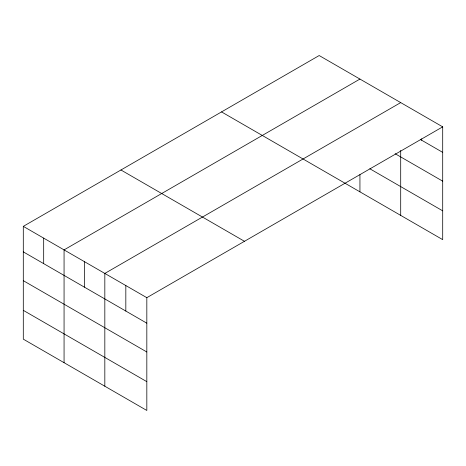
<?xml version="1.0" encoding="UTF-8"?>
<svg xmlns="http://www.w3.org/2000/svg" width="466" height="466" viewBox="0 0 466 466"><rect width="100%" height="100%" fill="white"/><g stroke="black" fill="none" stroke-linecap="round" stroke-linejoin="round"><path stroke-width="0.7" d="M23.3 226.36L146.825 297.675L146.825 410.464L23.3 339.149L23.3 226.36L319.175 55.536L442.7 126.851L442.7 239.641L221.536 111.91M359.938 79.069L64.063 249.893L64.063 362.682M400.702 102.607L104.827 273.425L104.827 386.215M146.825 297.675L442.7 126.851M420.466 139.526L442.7 152.365M395.145 153.71L442.7 181.163M369.823 168.762L442.7 210.842M120.939 169.985L244.464 241.301M23.3 251.867L146.825 323.183M23.3 280.672L146.825 351.987M23.3 310.344L146.825 381.66M421.701 138.821L421.701 140.237M400.702 150.436L400.702 215.397M359.938 174.581L359.938 191.858M125.826 285.553L125.826 311.061M84.445 261.659L84.445 287.173M43.682 238.126L43.682 263.634"/></g></svg>
